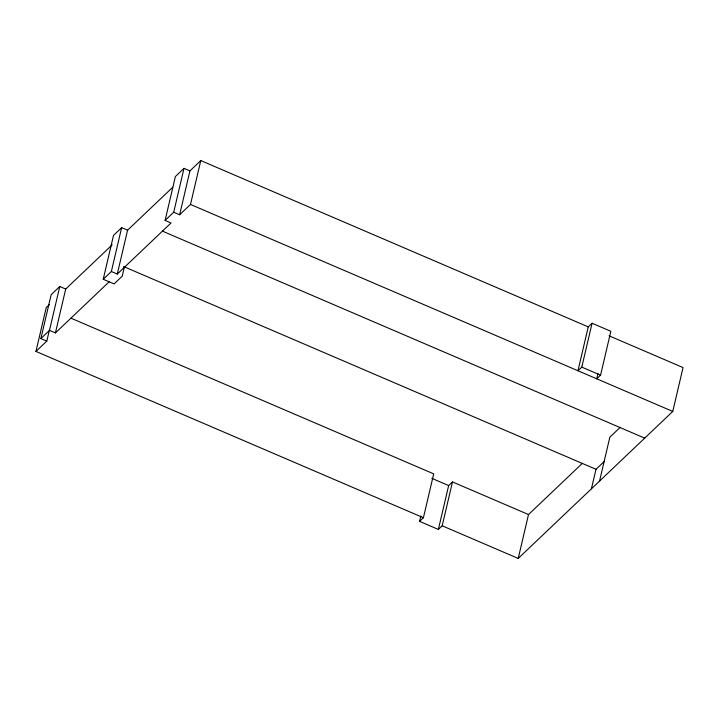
<?xml version="1.0" encoding="UTF-8"?>
<svg xmlns="http://www.w3.org/2000/svg" width="719" height="719" viewBox="0 0 719 719"><rect width="100%" height="100%" fill="white"/><g stroke="black" fill="none" stroke-linecap="round" stroke-linejoin="round"><path stroke-width="1.08" d="M70.974 318.175L433.701 473.866L423.41 517.734L35.95 351.429L46.241 307.561L49.341 304.613M49.314 330.407L46.798 341.112L40.875 338.568L51.166 294.691L59.776 286.495L65.708 289.047L112.191 244.837M40.875 338.568L49.485 330.372L59.776 286.495M49.485 330.372L55.417 332.915L65.708 289.047M124.522 266.443L122.23 276.186L114.096 283.933L103.221 279.26L113.512 235.392L121.646 227.653L127.578 230.197L172.722 187.264M103.221 279.26L111.364 271.521L121.646 227.653M111.364 271.521L117.287 274.065L127.578 230.197M117.287 274.065L171.023 222.962L165.091 220.418L175.382 176.541L184.001 168.354L189.933 170.897L200.781 160.571L588.25 326.875L592.079 323.235L610.853 331.297L600.563 375.165L596.734 378.814L597.992 373.458M165.091 220.418L173.71 212.222L184.001 168.354M173.71 212.222L179.642 214.765L189.933 170.897M179.642 214.765L190.49 204.448L200.781 160.571M582.363 463.333L528.51 514.552L452.485 481.919L442.194 525.796L438.365 529.436L419.581 521.374L420.84 516.026M438.365 529.436L448.656 485.568L452.485 481.919M442.194 525.796L518.219 558.429L528.51 514.552M588.25 326.875L577.959 370.752L581.788 367.112L592.079 323.235M591.422 488.803L595.997 469.3L604.131 461.562M599.556 481.065L609.847 437.188L620.227 427.32M518.219 558.429L672.759 411.439L683.05 367.571L609.074 335.818M35.95 351.429L46.798 341.112M55.417 332.915L109.153 281.812M419.581 521.374L423.41 517.734M581.788 367.112L600.563 375.165M190.49 204.448L672.759 411.439M162.431 231.132L644.7 438.132M123.605 266.551L595.997 469.3M431.849 478.351L448.656 485.568"/></g></svg>
